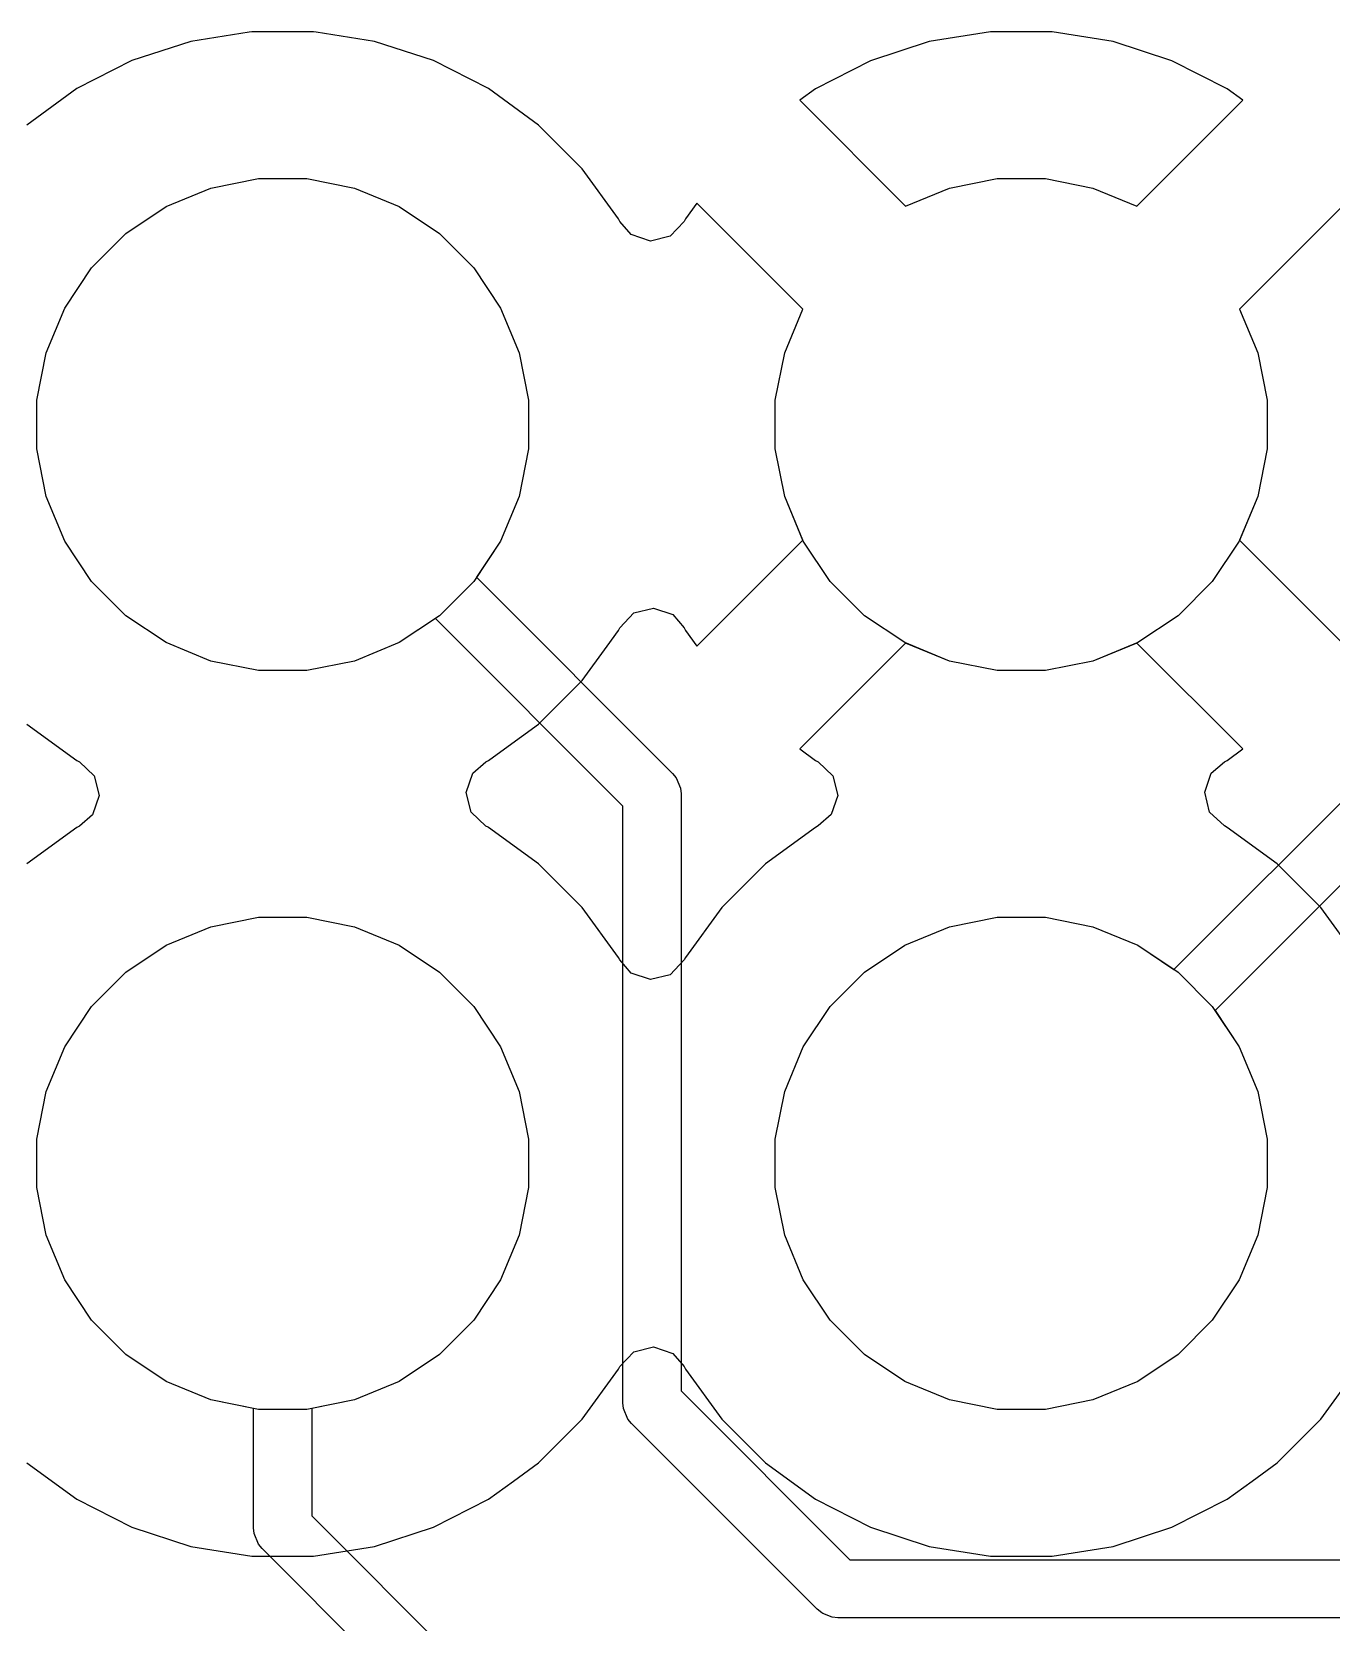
# Model space of a CAD drawing. Header units: inches. Extents: x 6.57 to 9.79, y -8.72 to -3.17.
# Drawn here: x 8.1074 to 8.2833, y -7.662 to -7.4467 of the extents above; entities that cross this region are included whole.
import ezdxf

# ---------------------------------------------------------------- set-up
doc = ezdxf.new("R2010")
doc.units = ezdxf.units.IN
doc.header["$MEASUREMENT"] = 0
doc.layers.add('F.Cu', color=13, linetype='CONTINUOUS', true_color=0xc83434)

msp = doc.modelspace()

# ---------------------------------------------------------------- linework, layer by layer
at = {"layer": 'F.Cu', "linetype": 'CONTINUOUS'}
for p, q in [((8.13685, -7.44677), (8.12892, -7.44802)), ((8.13685, -7.44677), (8.12892, -7.44802)), ((8.13685, -7.44677), (8.12892, -7.44802)), ((8.13685, -7.44677), (8.12892, -7.44802)), ((8.13719, -7.44671), (8.13685, -7.44677)), ((8.13719, -7.44671), (8.13685, -7.44677)), ((8.13719, -7.44671), (8.13685, -7.44677)), ((8.13719, -7.44671), (8.13685, -7.44677)), ((8.14555, -7.44671), (8.13719, -7.44671)), ((8.14555, -7.44671), (8.13719, -7.44671)), ((8.14555, -7.44671), (8.13719, -7.44671)), ((8.14555, -7.44671), (8.13719, -7.44671)), ((8.14589, -7.44677), (8.14555, -7.44671)), ((8.14589, -7.44677), (8.14555, -7.44671)), ((8.14589, -7.44677), (8.14555, -7.44671)), ((8.14589, -7.44677), (8.14555, -7.44671)), ((8.15382, -7.44802), (8.14589, -7.44677)), ((8.15382, -7.44802), (8.14589, -7.44677)), ((8.15382, -7.44802), (8.14589, -7.44677)), ((8.15382, -7.44802), (8.14589, -7.44677)), ((8.23719, -7.44673), (8.22892, -7.44804)), ((8.23719, -7.44673), (8.22892, -7.44804)), ((8.23719, -7.44673), (8.22892, -7.44804)), ((8.23719, -7.44673), (8.22892, -7.44804)), ((8.24555, -7.44673), (8.23719, -7.44673)), ((8.24555, -7.44673), (8.23719, -7.44673)), ((8.24555, -7.44673), (8.23719, -7.44673)), ((8.24555, -7.44673), (8.23719, -7.44673)), ((8.25382, -7.44804), (8.24555, -7.44673)), ((8.25382, -7.44804), (8.24555, -7.44673)), ((8.25382, -7.44804), (8.24555, -7.44673)), ((8.25382, -7.44804), (8.24555, -7.44673)), ((8.12892, -7.44802), (8.12096, -7.45061)), ((8.12892, -7.44802), (8.12096, -7.45061)), ((8.12892, -7.44802), (8.12096, -7.45061)), ((8.12892, -7.44802), (8.12096, -7.45061)), ((8.16178, -7.45061), (8.15382, -7.44802)), ((8.15382, -7.44802), (8.15382, -7.44802)), ((8.15382, -7.44802), (8.15382, -7.44802)), ((8.16178, -7.45061), (8.15382, -7.44802)), ((8.15382, -7.44802), (8.15382, -7.44802)), ((8.15382, -7.44802), (8.15382, -7.44802)), ((8.16178, -7.45061), (8.15382, -7.44802)), ((8.15382, -7.44802), (8.15382, -7.44802)), ((8.15382, -7.44802), (8.15382, -7.44802)), ((8.16178, -7.45061), (8.15382, -7.44802)), ((8.15382, -7.44802), (8.15382, -7.44802)), ((8.15382, -7.44802), (8.15382, -7.44802)), ((8.22892, -7.44804), (8.22097, -7.45063)), ((8.22892, -7.44804), (8.22097, -7.45063)), ((8.22892, -7.44804), (8.22097, -7.45063)), ((8.22892, -7.44804), (8.22097, -7.45063)), ((8.22892, -7.44804), (8.22892, -7.44804)), ((8.22892, -7.44804), (8.22892, -7.44804)), ((8.22892, -7.44804), (8.22892, -7.44804)), ((8.22892, -7.44804), (8.22892, -7.44804)), ((8.26177, -7.45063), (8.25382, -7.44804)), ((8.26177, -7.45063), (8.25382, -7.44804)), ((8.26177, -7.45063), (8.25382, -7.44804)), ((8.26177, -7.45063), (8.25382, -7.44804)), ((8.12096, -7.45061), (8.1135, -7.45441)), ((8.12096, -7.45061), (8.1135, -7.45441)), ((8.12096, -7.45061), (8.1135, -7.45441)), ((8.12096, -7.45061), (8.1135, -7.45441)), ((8.16924, -7.45441), (8.16178, -7.45061)), ((8.16178, -7.45061), (8.16178, -7.45061)), ((8.16178, -7.45061), (8.16178, -7.45061)), ((8.16924, -7.45441), (8.16178, -7.45061)), ((8.16178, -7.45061), (8.16178, -7.45061)), ((8.16178, -7.45061), (8.16178, -7.45061)), ((8.16924, -7.45441), (8.16178, -7.45061)), ((8.16178, -7.45061), (8.16178, -7.45061)), ((8.16178, -7.45061), (8.16178, -7.45061)), ((8.16924, -7.45441), (8.16178, -7.45061)), ((8.16178, -7.45061), (8.16178, -7.45061)), ((8.16178, -7.45061), (8.16178, -7.45061)), ((8.22097, -7.45063), (8.21351, -7.45443)), ((8.22097, -7.45063), (8.21351, -7.45443)), ((8.22097, -7.45063), (8.21351, -7.45443)), ((8.22097, -7.45063), (8.21351, -7.45443)), ((8.26923, -7.45442), (8.26177, -7.45063)), ((8.26923, -7.45442), (8.26177, -7.45063)), ((8.26923, -7.45442), (8.26177, -7.45063)), ((8.26923, -7.45442), (8.26177, -7.45063)), ((8.1135, -7.45441), (8.10673, -7.45933)), ((8.1135, -7.45441), (8.10673, -7.45933)), ((8.1135, -7.45441), (8.10673, -7.45933)), ((8.1135, -7.45441), (8.10673, -7.45933)), ((8.17601, -7.45933), (8.16924, -7.45441)), ((8.17601, -7.45933), (8.16924, -7.45441)), ((8.17601, -7.45933), (8.16924, -7.45441)), ((8.17601, -7.45933), (8.16924, -7.45441)), ((8.21351, -7.45443), (8.21138, -7.45597)), ((8.21351, -7.45443), (8.21138, -7.45597)), ((8.21351, -7.45443), (8.21138, -7.45597)), ((8.21351, -7.45443), (8.21138, -7.45597)), ((8.27136, -7.45597), (8.26923, -7.45442)), ((8.27136, -7.45597), (8.26923, -7.45442)), ((8.27136, -7.45597), (8.26923, -7.45442)), ((8.27136, -7.45597), (8.26923, -7.45442)), ((8.21138, -7.45597), (8.21138, -7.45597)), ((8.21138, -7.45597), (8.22572, -7.47032)), ((8.21138, -7.45597), (8.21138, -7.45597)), ((8.21138, -7.45597), (8.22572, -7.47032)), ((8.21138, -7.45597), (8.21138, -7.45597)), ((8.21138, -7.45597), (8.22572, -7.47032)), ((8.21138, -7.45597), (8.21138, -7.45597)), ((8.21138, -7.45597), (8.22572, -7.47032)), ((8.25702, -7.47032), (8.27136, -7.45597)), ((8.25702, -7.47032), (8.27136, -7.45597)), ((8.25702, -7.47032), (8.27136, -7.45597)), ((8.25702, -7.47032), (8.27136, -7.45597)), ((8.18193, -7.46525), (8.17601, -7.45933)), ((8.18193, -7.46525), (8.17601, -7.45933)), ((8.18193, -7.46525), (8.17601, -7.45933)), ((8.18193, -7.46525), (8.17601, -7.45933)), ((8.18684, -7.47202), (8.18193, -7.46525)), ((8.18684, -7.47202), (8.18193, -7.46525)), ((8.18684, -7.47202), (8.18193, -7.46525)), ((8.18684, -7.47202), (8.18193, -7.46525)), ((8.1256, -7.47037), (8.13166, -7.46786)), ((8.1256, -7.47037), (8.13166, -7.46786)), ((8.1256, -7.47037), (8.13166, -7.46786)), ((8.1256, -7.47037), (8.13166, -7.46786)), ((8.13166, -7.46786), (8.13809, -7.46658)), ((8.13166, -7.46786), (8.13809, -7.46658)), ((8.13166, -7.46786), (8.13809, -7.46658)), ((8.13166, -7.46786), (8.13809, -7.46658)), ((8.13809, -7.46658), (8.14465, -7.46658)), ((8.13809, -7.46658), (8.14465, -7.46658)), ((8.13809, -7.46658), (8.14465, -7.46658)), ((8.13809, -7.46658), (8.14465, -7.46658)), ((8.14465, -7.46658), (8.15108, -7.46786)), ((8.14465, -7.46658), (8.15108, -7.46786)), ((8.14465, -7.46658), (8.15108, -7.46786)), ((8.14465, -7.46658), (8.15108, -7.46786)), ((8.15108, -7.46786), (8.15715, -7.47037)), ((8.15108, -7.46786), (8.15715, -7.47037)), ((8.15108, -7.46786), (8.15715, -7.47037)), ((8.15108, -7.46786), (8.15715, -7.47037)), ((8.22572, -7.47032), (8.23166, -7.46786)), ((8.22572, -7.47032), (8.23166, -7.46786)), ((8.22572, -7.47032), (8.23166, -7.46786)), ((8.22572, -7.47032), (8.23166, -7.46786)), ((8.23166, -7.46786), (8.23809, -7.46658)), ((8.23166, -7.46786), (8.23809, -7.46658)), ((8.23166, -7.46786), (8.23809, -7.46658)), ((8.23166, -7.46786), (8.23809, -7.46658)), ((8.23809, -7.46658), (8.24465, -7.46658)), ((8.23809, -7.46658), (8.24465, -7.46658)), ((8.23809, -7.46658), (8.24465, -7.46658)), ((8.23809, -7.46658), (8.24465, -7.46658)), ((8.24465, -7.46658), (8.25108, -7.46786)), ((8.24465, -7.46658), (8.25108, -7.46786)), ((8.24465, -7.46658), (8.25108, -7.46786)), ((8.24465, -7.46658), (8.25108, -7.46786)), ((8.25108, -7.46786), (8.25702, -7.47032)), ((8.25108, -7.46786), (8.25702, -7.47032)), ((8.25108, -7.46786), (8.25702, -7.47032)), ((8.25108, -7.46786), (8.25702, -7.47032)), ((8.12014, -7.47401), (8.1256, -7.47037)), ((8.12014, -7.47401), (8.1256, -7.47037)), ((8.12014, -7.47401), (8.1256, -7.47037)), ((8.12014, -7.47401), (8.1256, -7.47037)), ((8.15715, -7.47037), (8.1626, -7.47401)), ((8.15715, -7.47037), (8.1626, -7.47401)), ((8.15715, -7.47037), (8.1626, -7.47401)), ((8.15715, -7.47037), (8.1626, -7.47401)), ((8.19746, -7.46989), (8.19591, -7.47203)), ((8.19746, -7.46989), (8.19591, -7.47203)), ((8.19746, -7.46989), (8.19591, -7.47203)), ((8.19746, -7.46989), (8.19591, -7.47203)), ((8.2118, -7.48424), (8.19746, -7.46989)), ((8.19746, -7.46989), (8.19746, -7.46989)), ((8.2118, -7.48424), (8.19746, -7.46989)), ((8.19746, -7.46989), (8.19746, -7.46989)), ((8.2118, -7.48424), (8.19746, -7.46989)), ((8.19746, -7.46989), (8.19746, -7.46989)), ((8.2118, -7.48424), (8.19746, -7.46989)), ((8.19746, -7.46989), (8.19746, -7.46989)), ((8.28528, -7.46989), (8.27094, -7.48424)), ((8.28528, -7.46989), (8.27094, -7.48424)), ((8.28528, -7.46989), (8.27094, -7.48424)), ((8.28528, -7.46989), (8.27094, -7.48424)), ((8.18703, -7.47238), (8.18684, -7.47202)), ((8.18684, -7.47202), (8.18684, -7.47202)), ((8.18684, -7.47202), (8.18684, -7.47202)), ((8.18703, -7.47238), (8.18684, -7.47202)), ((8.18684, -7.47202), (8.18684, -7.47202)), ((8.18684, -7.47202), (8.18684, -7.47202)), ((8.18703, -7.47238), (8.18684, -7.47202)), ((8.18684, -7.47202), (8.18684, -7.47202)), ((8.18684, -7.47202), (8.18684, -7.47202)), ((8.18703, -7.47238), (8.18684, -7.47202)), ((8.18684, -7.47202), (8.18684, -7.47202)), ((8.18684, -7.47202), (8.18684, -7.47202)), ((8.18857, -7.47416), (8.18703, -7.47238)), ((8.18857, -7.47416), (8.18703, -7.47238)), ((8.18857, -7.47416), (8.18703, -7.47238)), ((8.18857, -7.47416), (8.18703, -7.47238)), ((8.19573, -7.47238), (8.19384, -7.47438)), ((8.19573, -7.47238), (8.19384, -7.47438)), ((8.19573, -7.47238), (8.19384, -7.47438)), ((8.19573, -7.47238), (8.19384, -7.47438)), ((8.19591, -7.47203), (8.19573, -7.47238)), ((8.19591, -7.47203), (8.19573, -7.47238)), ((8.19591, -7.47203), (8.19573, -7.47238)), ((8.19591, -7.47203), (8.19573, -7.47238)), ((8.19591, -7.47203), (8.19591, -7.47203)), ((8.19591, -7.47203), (8.19591, -7.47203)), ((8.19591, -7.47203), (8.19591, -7.47203)), ((8.19591, -7.47203), (8.19591, -7.47203)), ((8.1155, -7.47865), (8.12014, -7.47401)), ((8.1155, -7.47865), (8.12014, -7.47401)), ((8.1155, -7.47865), (8.12014, -7.47401)), ((8.1155, -7.47865), (8.12014, -7.47401)), ((8.1626, -7.47401), (8.16724, -7.47865)), ((8.1626, -7.47401), (8.16724, -7.47865)), ((8.1626, -7.47401), (8.16724, -7.47865)), ((8.1626, -7.47401), (8.16724, -7.47865)), ((8.19117, -7.47504), (8.18857, -7.47416)), ((8.19117, -7.47504), (8.18857, -7.47416)), ((8.19117, -7.47504), (8.18857, -7.47416)), ((8.19117, -7.47504), (8.18857, -7.47416)), ((8.19384, -7.47438), (8.19117, -7.47504)), ((8.19384, -7.47438), (8.19117, -7.47504)), ((8.19384, -7.47438), (8.19117, -7.47504)), ((8.19384, -7.47438), (8.19117, -7.47504)), ((8.11186, -7.48411), (8.1155, -7.47865)), ((8.11186, -7.48411), (8.1155, -7.47865)), ((8.11186, -7.48411), (8.1155, -7.47865)), ((8.11186, -7.48411), (8.1155, -7.47865)), ((8.16724, -7.47865), (8.17088, -7.48411)), ((8.16724, -7.47865), (8.17088, -7.48411)), ((8.16724, -7.47865), (8.17088, -7.48411)), ((8.16724, -7.47865), (8.17088, -7.48411)), ((8.10935, -7.49017), (8.11186, -7.48411)), ((8.10935, -7.49017), (8.11186, -7.48411)), ((8.10935, -7.49017), (8.11186, -7.48411)), ((8.10935, -7.49017), (8.11186, -7.48411)), ((8.17088, -7.48411), (8.17339, -7.49017)), ((8.17088, -7.48411), (8.17339, -7.49017)), ((8.17088, -7.48411), (8.17339, -7.49017)), ((8.17088, -7.48411), (8.17339, -7.49017)), ((8.20935, -7.49017), (8.2118, -7.48424)), ((8.20935, -7.49017), (8.2118, -7.48424)), ((8.20935, -7.49017), (8.2118, -7.48424)), ((8.20935, -7.49017), (8.2118, -7.48424)), ((8.27094, -7.48424), (8.27339, -7.49017)), ((8.27094, -7.48424), (8.27339, -7.49017)), ((8.27094, -7.48424), (8.27339, -7.49017)), ((8.27094, -7.48424), (8.27339, -7.49017)), ((8.10807, -7.4966), (8.10935, -7.49017)), ((8.10807, -7.4966), (8.10935, -7.49017)), ((8.10807, -7.4966), (8.10935, -7.49017)), ((8.10807, -7.4966), (8.10935, -7.49017)), ((8.17339, -7.49017), (8.17467, -7.4966)), ((8.17339, -7.49017), (8.17467, -7.4966)), ((8.17339, -7.49017), (8.17467, -7.4966)), ((8.17339, -7.49017), (8.17467, -7.4966)), ((8.20807, -7.4966), (8.20935, -7.49017)), ((8.20807, -7.4966), (8.20935, -7.49017)), ((8.20807, -7.4966), (8.20935, -7.49017)), ((8.20807, -7.4966), (8.20935, -7.49017)), ((8.27339, -7.49017), (8.27467, -7.4966)), ((8.27339, -7.49017), (8.27467, -7.4966)), ((8.27339, -7.49017), (8.27467, -7.4966)), ((8.27339, -7.49017), (8.27467, -7.4966)), ((8.10807, -7.50316), (8.10807, -7.4966)), ((8.10807, -7.50316), (8.10807, -7.4966)), ((8.10807, -7.50316), (8.10807, -7.4966)), ((8.10807, -7.50316), (8.10807, -7.4966)), ((8.17467, -7.4966), (8.17467, -7.50316)), ((8.17467, -7.4966), (8.17467, -7.50316)), ((8.17467, -7.4966), (8.17467, -7.50316)), ((8.17467, -7.4966), (8.17467, -7.50316)), ((8.20807, -7.50316), (8.20807, -7.4966)), ((8.20807, -7.50316), (8.20807, -7.4966)), ((8.20807, -7.50316), (8.20807, -7.4966)), ((8.20807, -7.50316), (8.20807, -7.4966)), ((8.27467, -7.4966), (8.27467, -7.50316)), ((8.27467, -7.4966), (8.27467, -7.50316)), ((8.27467, -7.4966), (8.27467, -7.50316)), ((8.27467, -7.4966), (8.27467, -7.50316)), ((8.10935, -7.5096), (8.10807, -7.50316)), ((8.10935, -7.5096), (8.10807, -7.50316)), ((8.10935, -7.5096), (8.10807, -7.50316)), ((8.10935, -7.5096), (8.10807, -7.50316)), ((8.17467, -7.50316), (8.17339, -7.5096)), ((8.17467, -7.50316), (8.17339, -7.5096)), ((8.17467, -7.50316), (8.17339, -7.5096)), ((8.17467, -7.50316), (8.17339, -7.5096)), ((8.20935, -7.5096), (8.20807, -7.50316)), ((8.20935, -7.5096), (8.20807, -7.50316)), ((8.20935, -7.5096), (8.20807, -7.50316)), ((8.20935, -7.5096), (8.20807, -7.50316)), ((8.27467, -7.50316), (8.27339, -7.5096)), ((8.27467, -7.50316), (8.27339, -7.5096)), ((8.27467, -7.50316), (8.27339, -7.5096)), ((8.27467, -7.50316), (8.27339, -7.5096)), ((8.11186, -7.51566), (8.10935, -7.5096)), ((8.11186, -7.51566), (8.10935, -7.5096)), ((8.11186, -7.51566), (8.10935, -7.5096)), ((8.11186, -7.51566), (8.10935, -7.5096)), ((8.17339, -7.5096), (8.17088, -7.51566)), ((8.17339, -7.5096), (8.17088, -7.51566)), ((8.17339, -7.5096), (8.17088, -7.51566)), ((8.17339, -7.5096), (8.17088, -7.51566)), ((8.2118, -7.51553), (8.20935, -7.5096)), ((8.21186, -7.51566), (8.20935, -7.5096)), ((8.2118, -7.51553), (8.20935, -7.5096)), ((8.2118, -7.51553), (8.20935, -7.5096)), ((8.27339, -7.5096), (8.27088, -7.51566)), ((8.27339, -7.5096), (8.27094, -7.51553)), ((8.27339, -7.5096), (8.27094, -7.51553)), ((8.27339, -7.5096), (8.27094, -7.51553)), ((8.1155, -7.52111), (8.11186, -7.51566)), ((8.1155, -7.52111), (8.11186, -7.51566)), ((8.1155, -7.52111), (8.11186, -7.51566)), ((8.1155, -7.52111), (8.11186, -7.51566)), ((8.17088, -7.51566), (8.16724, -7.52111)), ((8.17088, -7.51566), (8.16724, -7.52111)), ((8.17088, -7.51566), (8.16724, -7.52111)), ((8.17088, -7.51566), (8.16761, -7.52056)), ((8.19746, -7.52987), (8.2118, -7.51553)), ((8.19746, -7.52987), (8.2118, -7.51553)), ((8.19746, -7.52987), (8.2118, -7.51553)), ((8.2155, -7.52111), (8.21186, -7.51566)), ((8.27088, -7.51566), (8.26724, -7.52111)), ((8.27094, -7.51553), (8.28528, -7.52987)), ((8.27094, -7.51553), (8.28528, -7.52987)), ((8.27094, -7.51553), (8.28528, -7.52987)), ((8.12014, -7.52575), (8.1155, -7.52111)), ((8.12014, -7.52575), (8.1155, -7.52111)), ((8.12014, -7.52575), (8.1155, -7.52111)), ((8.12014, -7.52575), (8.1155, -7.52111)), ((8.16724, -7.52111), (8.1626, -7.52575)), ((8.16724, -7.52111), (8.1626, -7.52575)), ((8.16724, -7.52111), (8.1626, -7.52575)), ((8.16761, -7.52056), (8.19416, -7.5471)), ((8.22014, -7.52575), (8.2155, -7.52111)), ((8.26724, -7.52111), (8.2626, -7.52575)), ((8.1256, -7.5294), (8.12014, -7.52575)), ((8.1256, -7.5294), (8.12014, -7.52575)), ((8.1256, -7.5294), (8.12014, -7.52575)), ((8.1256, -7.5294), (8.12014, -7.52575)), ((8.1626, -7.52575), (8.15715, -7.5294)), ((8.1626, -7.52575), (8.15715, -7.5294)), ((8.1626, -7.52575), (8.15715, -7.5294)), ((8.16204, -7.52612), (8.15715, -7.5294)), ((8.18744, -7.55152), (8.16204, -7.52612)), ((8.18703, -7.52738), (8.18892, -7.52538)), ((8.18703, -7.52738), (8.18892, -7.52538)), ((8.18703, -7.52738), (8.18892, -7.52538)), ((8.18892, -7.52538), (8.19159, -7.52472)), ((8.18892, -7.52538), (8.19159, -7.52472)), ((8.18892, -7.52538), (8.19159, -7.52472)), ((8.19159, -7.52472), (8.19419, -7.52561)), ((8.19159, -7.52472), (8.19419, -7.52561)), ((8.19159, -7.52472), (8.19419, -7.52561)), ((8.19419, -7.52561), (8.19573, -7.52738)), ((8.19419, -7.52561), (8.19573, -7.52738)), ((8.19419, -7.52561), (8.19573, -7.52738)), ((8.2256, -7.5294), (8.22014, -7.52575)), ((8.2626, -7.52575), (8.25715, -7.5294)), ((8.1853, -7.52987), (8.18684, -7.52775)), ((8.1853, -7.52987), (8.18684, -7.52775)), ((8.1853, -7.52987), (8.18684, -7.52775)), ((8.18684, -7.52775), (8.18703, -7.52738)), ((8.18684, -7.52775), (8.18703, -7.52738)), ((8.18684, -7.52775), (8.18703, -7.52738)), ((8.19573, -7.52738), (8.19591, -7.52774)), ((8.19573, -7.52738), (8.19591, -7.52774)), ((8.19573, -7.52738), (8.19591, -7.52774)), ((8.19591, -7.52774), (8.19746, -7.52987)), ((8.19591, -7.52774), (8.19746, -7.52987)), ((8.19591, -7.52774), (8.19746, -7.52987)), ((8.13166, -7.53191), (8.1256, -7.5294)), ((8.13166, -7.53191), (8.1256, -7.5294)), ((8.13166, -7.53191), (8.1256, -7.5294)), ((8.13166, -7.53191), (8.1256, -7.5294)), ((8.15715, -7.5294), (8.15108, -7.53191)), ((8.15715, -7.5294), (8.15108, -7.53191)), ((8.15715, -7.5294), (8.15108, -7.53191)), ((8.15715, -7.5294), (8.15108, -7.53191)), ((8.18193, -7.53452), (8.1853, -7.52987)), ((8.18193, -7.53452), (8.1853, -7.52987)), ((8.18193, -7.53452), (8.1853, -7.52987)), ((8.22572, -7.52945), (8.21138, -7.54379)), ((8.22572, -7.52945), (8.21138, -7.54379)), ((8.22572, -7.52945), (8.21138, -7.54379)), ((8.23166, -7.53191), (8.2256, -7.5294)), ((8.23166, -7.53191), (8.22572, -7.52945)), ((8.23166, -7.53191), (8.22572, -7.52945)), ((8.23166, -7.53191), (8.22572, -7.52945)), ((8.25715, -7.5294), (8.25108, -7.53191)), ((8.25702, -7.52945), (8.25108, -7.53191)), ((8.25702, -7.52945), (8.25108, -7.53191)), ((8.25702, -7.52945), (8.25108, -7.53191)), ((8.27136, -7.54379), (8.25702, -7.52945)), ((8.27136, -7.54379), (8.25702, -7.52945)), ((8.27136, -7.54379), (8.25702, -7.52945)), ((8.13809, -7.53319), (8.13166, -7.53191)), ((8.13809, -7.53319), (8.13166, -7.53191)), ((8.13809, -7.53319), (8.13166, -7.53191)), ((8.13809, -7.53319), (8.13166, -7.53191)), ((8.15108, -7.53191), (8.14465, -7.53319)), ((8.15108, -7.53191), (8.14465, -7.53319)), ((8.15108, -7.53191), (8.14465, -7.53319)), ((8.15108, -7.53191), (8.14465, -7.53319)), ((8.23809, -7.53319), (8.23166, -7.53191)), ((8.23809, -7.53319), (8.23166, -7.53191)), ((8.23809, -7.53319), (8.23166, -7.53191)), ((8.23809, -7.53319), (8.23166, -7.53191)), ((8.25108, -7.53191), (8.24465, -7.53319)), ((8.25108, -7.53191), (8.24465, -7.53319)), ((8.25108, -7.53191), (8.24465, -7.53319)), ((8.25108, -7.53191), (8.24465, -7.53319)), ((8.14465, -7.53319), (8.13809, -7.53319)), ((8.14465, -7.53319), (8.13809, -7.53319)), ((8.14465, -7.53319), (8.13809, -7.53319)), ((8.14465, -7.53319), (8.13809, -7.53319)), ((8.17601, -7.54044), (8.18193, -7.53452)), ((8.17601, -7.54044), (8.18193, -7.53452)), ((8.17601, -7.54044), (8.18193, -7.53452)), ((8.18193, -7.53452), (8.18193, -7.53452)), ((8.18193, -7.53452), (8.18193, -7.53452)), ((8.18193, -7.53452), (8.18193, -7.53452)), ((8.18193, -7.53452), (8.18193, -7.53452)), ((8.18193, -7.53452), (8.18193, -7.53452)), ((8.18193, -7.53452), (8.18193, -7.53452)), ((8.24465, -7.53319), (8.23809, -7.53319)), ((8.24465, -7.53319), (8.23809, -7.53319)), ((8.24465, -7.53319), (8.23809, -7.53319)), ((8.24465, -7.53319), (8.23809, -7.53319)), ((8.10673, -7.54044), (8.1135, -7.54536)), ((8.17139, -7.54379), (8.17601, -7.54044)), ((8.17139, -7.54379), (8.17601, -7.54044)), ((8.17139, -7.54379), (8.17601, -7.54044)), ((8.17601, -7.54044), (8.17601, -7.54044)), ((8.17601, -7.54044), (8.17601, -7.54044)), ((8.17601, -7.54044), (8.17601, -7.54044)), ((8.17601, -7.54044), (8.17601, -7.54044)), ((8.17601, -7.54044), (8.17601, -7.54044)), ((8.17601, -7.54044), (8.17601, -7.54044)), ((8.1135, -7.54536), (8.11385, -7.54553)), ((8.11385, -7.54553), (8.11585, -7.54742)), ((8.16712, -7.54707), (8.16889, -7.54553)), ((8.16712, -7.54707), (8.16889, -7.54553)), ((8.16712, -7.54707), (8.16889, -7.54553)), ((8.16889, -7.54553), (8.16924, -7.54536)), ((8.16889, -7.54553), (8.16924, -7.54536)), ((8.16889, -7.54553), (8.16924, -7.54536)), ((8.16924, -7.54536), (8.17139, -7.54379)), ((8.16924, -7.54536), (8.17139, -7.54379)), ((8.16924, -7.54536), (8.17139, -7.54379)), ((8.21138, -7.54379), (8.21138, -7.54379)), ((8.21138, -7.54379), (8.21351, -7.54534)), ((8.21138, -7.54379), (8.21138, -7.54379)), ((8.21138, -7.54379), (8.21351, -7.54534)), ((8.21138, -7.54379), (8.21138, -7.54379)), ((8.21138, -7.54379), (8.21351, -7.54534)), ((8.21351, -7.54534), (8.21351, -7.54534)), ((8.21351, -7.54534), (8.21387, -7.54552)), ((8.21351, -7.54534), (8.21351, -7.54534)), ((8.21351, -7.54534), (8.21387, -7.54552)), ((8.21351, -7.54534), (8.21351, -7.54534)), ((8.21351, -7.54534), (8.21387, -7.54552)), ((8.21387, -7.54552), (8.21587, -7.54741)), ((8.21387, -7.54552), (8.21587, -7.54741)), ((8.21387, -7.54552), (8.21587, -7.54741)), ((8.26204, -7.57364), (8.29048, -7.54521)), ((8.2671, -7.54706), (8.26887, -7.54552)), ((8.2671, -7.54706), (8.26887, -7.54552)), ((8.2671, -7.54706), (8.26887, -7.54552)), ((8.26887, -7.54552), (8.26923, -7.54534)), ((8.26887, -7.54552), (8.26923, -7.54534)), ((8.26887, -7.54552), (8.26923, -7.54534)), ((8.26923, -7.54534), (8.27136, -7.54379)), ((8.26923, -7.54534), (8.27136, -7.54379)), ((8.26923, -7.54534), (8.27136, -7.54379)), ((8.27136, -7.54379), (8.27136, -7.54379)), ((8.27136, -7.54379), (8.27136, -7.54379)), ((8.27136, -7.54379), (8.27136, -7.54379)), ((8.11585, -7.54742), (8.11651, -7.55009)), ((8.16623, -7.54967), (8.16712, -7.54707)), ((8.16623, -7.54967), (8.16712, -7.54707)), ((8.16623, -7.54967), (8.16712, -7.54707)), ((8.19416, -7.5471), (8.19465, -7.5477)), ((8.19465, -7.5477), (8.19465, -7.5477)), ((8.19465, -7.5477), (8.19524, -7.54912)), ((8.21587, -7.54741), (8.21653, -7.55008)), ((8.21587, -7.54741), (8.21653, -7.55008)), ((8.21587, -7.54741), (8.21653, -7.55008)), ((8.26621, -7.54966), (8.2671, -7.54706)), ((8.26621, -7.54966), (8.2671, -7.54706)), ((8.26621, -7.54966), (8.2671, -7.54706)), ((8.11651, -7.55009), (8.11562, -7.5527)), ((8.16689, -7.55234), (8.16623, -7.54967)), ((8.16689, -7.55234), (8.16623, -7.54967)), ((8.16689, -7.55234), (8.16623, -7.54967)), ((8.19524, -7.54912), (8.19531, -7.54989)), ((8.19531, -7.54989), (8.19531, -7.63069)), ((8.21653, -7.55008), (8.21564, -7.55268)), ((8.21653, -7.55008), (8.21564, -7.55268)), ((8.21653, -7.55008), (8.21564, -7.55268)), ((8.26687, -7.55233), (8.26621, -7.54966)), ((8.26687, -7.55233), (8.26621, -7.54966)), ((8.26687, -7.55233), (8.26621, -7.54966)), ((8.18744, -7.63232), (8.18744, -7.55152)), ((8.29489, -7.55193), (8.26761, -7.57921)), ((8.1135, -7.55441), (8.10673, -7.55933)), ((8.11385, -7.55423), (8.1135, -7.55441)), ((8.11562, -7.5527), (8.11385, -7.55423)), ((8.16889, -7.55423), (8.16689, -7.55234)), ((8.16889, -7.55423), (8.16689, -7.55234)), ((8.16889, -7.55423), (8.16689, -7.55234)), ((8.16921, -7.55439), (8.16889, -7.55423)), ((8.16921, -7.55439), (8.16889, -7.55423)), ((8.16921, -7.55439), (8.16889, -7.55423)), ((8.16924, -7.55441), (8.16921, -7.55439)), ((8.16924, -7.55441), (8.16921, -7.55439)), ((8.16924, -7.55441), (8.16921, -7.55439)), ((8.17601, -7.55933), (8.16924, -7.55441)), ((8.17601, -7.55933), (8.16924, -7.55441)), ((8.17601, -7.55933), (8.16924, -7.55441)), ((8.2135, -7.55441), (8.20673, -7.55933)), ((8.2135, -7.55441), (8.20673, -7.55933)), ((8.2135, -7.55441), (8.20673, -7.55933)), ((8.21387, -7.55422), (8.2135, -7.55441)), ((8.21387, -7.55422), (8.2135, -7.55441)), ((8.21387, -7.55422), (8.2135, -7.55441)), ((8.21564, -7.55268), (8.21387, -7.55422)), ((8.21564, -7.55268), (8.21387, -7.55422)), ((8.21564, -7.55268), (8.21387, -7.55422)), ((8.26887, -7.55422), (8.26687, -7.55233)), ((8.26887, -7.55422), (8.26687, -7.55233)), ((8.26887, -7.55422), (8.26687, -7.55233)), ((8.26924, -7.55441), (8.26887, -7.55422)), ((8.26924, -7.55441), (8.26887, -7.55422)), ((8.26924, -7.55441), (8.26887, -7.55422)), ((8.27601, -7.55933), (8.26924, -7.55441)), ((8.27601, -7.55933), (8.26924, -7.55441)), ((8.27601, -7.55933), (8.26924, -7.55441)), ((8.18193, -7.56525), (8.17601, -7.55933)), ((8.18193, -7.56525), (8.17601, -7.55933)), ((8.18193, -7.56525), (8.17601, -7.55933)), ((8.20673, -7.55933), (8.20081, -7.56525)), ((8.20673, -7.55933), (8.20081, -7.56525)), ((8.20673, -7.55933), (8.20081, -7.56525)), ((8.28193, -7.56525), (8.27601, -7.55933)), ((8.28193, -7.56525), (8.27601, -7.55933)), ((8.28193, -7.56525), (8.27601, -7.55933)), ((8.18684, -7.57202), (8.18193, -7.56525)), ((8.18684, -7.57202), (8.18193, -7.56525)), ((8.18684, -7.57202), (8.18193, -7.56525)), ((8.20081, -7.56525), (8.1959, -7.57202)), ((8.20081, -7.56525), (8.1959, -7.57202)), ((8.20081, -7.56525), (8.1959, -7.57202)), ((8.28684, -7.57202), (8.28193, -7.56525)), ((8.28684, -7.57202), (8.28193, -7.56525)), ((8.28684, -7.57202), (8.28193, -7.56525)), ((8.13166, -7.56786), (8.13809, -7.56658)), ((8.13166, -7.56786), (8.13809, -7.56658)), ((8.13166, -7.56786), (8.13809, -7.56658)), ((8.13166, -7.56786), (8.13809, -7.56658)), ((8.13809, -7.56658), (8.14465, -7.56658)), ((8.13809, -7.56658), (8.14465, -7.56658)), ((8.13809, -7.56658), (8.14465, -7.56658)), ((8.13809, -7.56658), (8.14465, -7.56658)), ((8.14465, -7.56658), (8.15108, -7.56786)), ((8.14465, -7.56658), (8.15108, -7.56786)), ((8.14465, -7.56658), (8.15108, -7.56786)), ((8.14465, -7.56658), (8.15108, -7.56786)), ((8.23166, -7.56786), (8.23809, -7.56658)), ((8.23166, -7.56786), (8.23809, -7.56658)), ((8.23166, -7.56786), (8.23809, -7.56658)), ((8.23166, -7.56786), (8.23809, -7.56658)), ((8.23809, -7.56658), (8.24465, -7.56658)), ((8.23809, -7.56658), (8.24465, -7.56658)), ((8.23809, -7.56658), (8.24465, -7.56658)), ((8.23809, -7.56658), (8.24465, -7.56658)), ((8.24465, -7.56658), (8.25108, -7.56786)), ((8.24465, -7.56658), (8.25108, -7.56786)), ((8.24465, -7.56658), (8.25108, -7.56786)), ((8.24465, -7.56658), (8.25108, -7.56786)), ((8.1256, -7.57037), (8.13166, -7.56786)), ((8.1256, -7.57037), (8.13166, -7.56786)), ((8.1256, -7.57037), (8.13166, -7.56786)), ((8.1256, -7.57037), (8.13166, -7.56786)), ((8.15108, -7.56786), (8.15715, -7.57037)), ((8.15108, -7.56786), (8.15715, -7.57037)), ((8.15108, -7.56786), (8.15715, -7.57037)), ((8.15108, -7.56786), (8.15715, -7.57037)), ((8.2256, -7.57037), (8.23166, -7.56786)), ((8.2256, -7.57037), (8.23166, -7.56786)), ((8.2256, -7.57037), (8.23166, -7.56786)), ((8.2256, -7.57037), (8.23166, -7.56786)), ((8.25108, -7.56786), (8.25715, -7.57037)), ((8.25108, -7.56786), (8.25715, -7.57037)), ((8.25108, -7.56786), (8.25715, -7.57037)), ((8.25108, -7.56786), (8.25715, -7.57037)), ((8.12014, -7.57401), (8.1256, -7.57037)), ((8.12014, -7.57401), (8.1256, -7.57037)), ((8.12014, -7.57401), (8.1256, -7.57037)), ((8.12014, -7.57401), (8.1256, -7.57037)), ((8.15715, -7.57037), (8.1626, -7.57401)), ((8.15715, -7.57037), (8.1626, -7.57401)), ((8.15715, -7.57037), (8.1626, -7.57401)), ((8.15715, -7.57037), (8.1626, -7.57401)), ((8.22014, -7.57401), (8.2256, -7.57037)), ((8.22014, -7.57401), (8.2256, -7.57037)), ((8.22014, -7.57401), (8.2256, -7.57037)), ((8.22014, -7.57401), (8.2256, -7.57037)), ((8.25715, -7.57037), (8.2626, -7.57401)), ((8.25715, -7.57037), (8.26204, -7.57364)), ((8.25715, -7.57037), (8.2626, -7.57401)), ((8.25715, -7.57037), (8.2626, -7.57401)), ((8.18702, -7.57236), (8.18684, -7.57202)), ((8.18702, -7.57236), (8.18684, -7.57202)), ((8.18702, -7.57236), (8.18684, -7.57202)), ((8.18856, -7.57413), (8.18702, -7.57236)), ((8.18856, -7.57413), (8.18702, -7.57236)), ((8.18856, -7.57413), (8.18702, -7.57236)), ((8.19572, -7.57236), (8.19383, -7.57436)), ((8.19572, -7.57236), (8.19383, -7.57436)), ((8.19572, -7.57236), (8.19383, -7.57436)), ((8.1959, -7.57202), (8.19572, -7.57236)), ((8.1959, -7.57202), (8.19572, -7.57236)), ((8.1959, -7.57202), (8.19572, -7.57236)), ((8.1155, -7.57865), (8.12014, -7.57401)), ((8.1155, -7.57865), (8.12014, -7.57401)), ((8.1155, -7.57865), (8.12014, -7.57401)), ((8.1155, -7.57865), (8.12014, -7.57401)), ((8.1626, -7.57401), (8.16724, -7.57865)), ((8.1626, -7.57401), (8.16724, -7.57865)), ((8.1626, -7.57401), (8.16724, -7.57865)), ((8.1626, -7.57401), (8.16724, -7.57865)), ((8.19116, -7.57502), (8.18856, -7.57413)), ((8.19116, -7.57502), (8.18856, -7.57413)), ((8.19116, -7.57502), (8.18856, -7.57413)), ((8.19383, -7.57436), (8.19116, -7.57502)), ((8.19383, -7.57436), (8.19116, -7.57502)), ((8.19383, -7.57436), (8.19116, -7.57502)), ((8.2155, -7.57865), (8.22014, -7.57401)), ((8.2155, -7.57865), (8.22014, -7.57401)), ((8.2155, -7.57865), (8.22014, -7.57401)), ((8.2155, -7.57865), (8.22014, -7.57401)), ((8.2626, -7.57401), (8.26724, -7.57865)), ((8.2626, -7.57401), (8.26724, -7.57865)), ((8.2626, -7.57401), (8.26724, -7.57865)), ((8.11186, -7.58411), (8.1155, -7.57865)), ((8.11186, -7.58411), (8.1155, -7.57865)), ((8.11186, -7.58411), (8.1155, -7.57865)), ((8.11186, -7.58411), (8.1155, -7.57865)), ((8.16724, -7.57865), (8.17088, -7.58411)), ((8.16724, -7.57865), (8.17088, -7.58411)), ((8.16724, -7.57865), (8.17088, -7.58411)), ((8.16724, -7.57865), (8.17088, -7.58411)), ((8.21186, -7.58411), (8.2155, -7.57865)), ((8.21186, -7.58411), (8.2155, -7.57865)), ((8.21186, -7.58411), (8.2155, -7.57865)), ((8.21186, -7.58411), (8.2155, -7.57865)), ((8.26724, -7.57865), (8.27088, -7.58411)), ((8.26724, -7.57865), (8.27088, -7.58411)), ((8.26724, -7.57865), (8.27088, -7.58411)), ((8.26761, -7.57921), (8.27088, -7.58411)), ((8.10935, -7.59017), (8.11186, -7.58411)), ((8.10935, -7.59017), (8.11186, -7.58411)), ((8.10935, -7.59017), (8.11186, -7.58411)), ((8.10935, -7.59017), (8.11186, -7.58411)), ((8.17088, -7.58411), (8.17339, -7.59017)), ((8.17088, -7.58411), (8.17339, -7.59017)), ((8.17088, -7.58411), (8.17339, -7.59017)), ((8.17088, -7.58411), (8.17339, -7.59017)), ((8.20935, -7.59017), (8.21186, -7.58411)), ((8.20935, -7.59017), (8.21186, -7.58411)), ((8.20935, -7.59017), (8.21186, -7.58411)), ((8.20935, -7.59017), (8.21186, -7.58411)), ((8.27088, -7.58411), (8.27339, -7.59017)), ((8.27088, -7.58411), (8.27339, -7.59017)), ((8.27088, -7.58411), (8.27339, -7.59017)), ((8.27088, -7.58411), (8.27339, -7.59017)), ((8.10807, -7.5966), (8.10935, -7.59017)), ((8.10807, -7.5966), (8.10935, -7.59017)), ((8.10807, -7.5966), (8.10935, -7.59017)), ((8.10807, -7.5966), (8.10935, -7.59017)), ((8.17339, -7.59017), (8.17467, -7.5966)), ((8.17339, -7.59017), (8.17467, -7.5966)), ((8.17339, -7.59017), (8.17467, -7.5966)), ((8.17339, -7.59017), (8.17467, -7.5966)), ((8.20807, -7.5966), (8.20935, -7.59017)), ((8.20807, -7.5966), (8.20935, -7.59017)), ((8.20807, -7.5966), (8.20935, -7.59017)), ((8.20807, -7.5966), (8.20935, -7.59017)), ((8.27339, -7.59017), (8.27467, -7.5966)), ((8.27339, -7.59017), (8.27467, -7.5966)), ((8.27339, -7.59017), (8.27467, -7.5966)), ((8.27339, -7.59017), (8.27467, -7.5966)), ((8.10807, -7.60316), (8.10807, -7.5966)), ((8.10807, -7.60316), (8.10807, -7.5966)), ((8.10807, -7.60316), (8.10807, -7.5966)), ((8.10807, -7.60316), (8.10807, -7.5966)), ((8.17467, -7.5966), (8.17467, -7.60316)), ((8.17467, -7.5966), (8.17467, -7.60316)), ((8.17467, -7.5966), (8.17467, -7.60316)), ((8.17467, -7.5966), (8.17467, -7.60316)), ((8.20807, -7.60316), (8.20807, -7.5966)), ((8.20807, -7.60316), (8.20807, -7.5966)), ((8.20807, -7.60316), (8.20807, -7.5966)), ((8.20807, -7.60316), (8.20807, -7.5966)), ((8.27467, -7.5966), (8.27467, -7.60316)), ((8.27467, -7.5966), (8.27467, -7.60316)), ((8.27467, -7.5966), (8.27467, -7.60316)), ((8.27467, -7.5966), (8.27467, -7.60316)), ((8.10935, -7.6096), (8.10807, -7.60316)), ((8.10935, -7.6096), (8.10807, -7.60316)), ((8.10935, -7.6096), (8.10807, -7.60316)), ((8.10935, -7.6096), (8.10807, -7.60316)), ((8.17467, -7.60316), (8.17339, -7.6096)), ((8.17467, -7.60316), (8.17339, -7.6096)), ((8.17467, -7.60316), (8.17339, -7.6096)), ((8.17467, -7.60316), (8.17339, -7.6096)), ((8.20935, -7.6096), (8.20807, -7.60316)), ((8.20935, -7.6096), (8.20807, -7.60316)), ((8.20935, -7.6096), (8.20807, -7.60316)), ((8.20935, -7.6096), (8.20807, -7.60316)), ((8.27467, -7.60316), (8.27339, -7.6096)), ((8.27467, -7.60316), (8.27339, -7.6096)), ((8.27467, -7.60316), (8.27339, -7.6096)), ((8.27467, -7.60316), (8.27339, -7.6096)), ((8.11186, -7.61566), (8.10935, -7.6096)), ((8.11186, -7.61566), (8.10935, -7.6096)), ((8.11186, -7.61566), (8.10935, -7.6096)), ((8.11186, -7.61566), (8.10935, -7.6096)), ((8.17339, -7.6096), (8.17088, -7.61566)), ((8.17339, -7.6096), (8.17088, -7.61566)), ((8.17339, -7.6096), (8.17088, -7.61566)), ((8.17339, -7.6096), (8.17088, -7.61566)), ((8.21186, -7.61566), (8.20935, -7.6096)), ((8.21186, -7.61566), (8.20935, -7.6096)), ((8.21186, -7.61566), (8.20935, -7.6096)), ((8.21186, -7.61566), (8.20935, -7.6096)), ((8.27339, -7.6096), (8.27088, -7.61566)), ((8.27339, -7.6096), (8.27088, -7.61566)), ((8.27339, -7.6096), (8.27088, -7.61566)), ((8.27339, -7.6096), (8.27088, -7.61566)), ((8.1155, -7.62111), (8.11186, -7.61566)), ((8.1155, -7.62111), (8.11186, -7.61566)), ((8.1155, -7.62111), (8.11186, -7.61566)), ((8.1155, -7.62111), (8.11186, -7.61566)), ((8.17088, -7.61566), (8.16724, -7.62111)), ((8.17088, -7.61566), (8.16724, -7.62111)), ((8.17088, -7.61566), (8.16724, -7.62111)), ((8.17088, -7.61566), (8.16724, -7.62111)), ((8.2155, -7.62111), (8.21186, -7.61566)), ((8.2155, -7.62111), (8.21186, -7.61566)), ((8.2155, -7.62111), (8.21186, -7.61566)), ((8.2155, -7.62111), (8.21186, -7.61566)), ((8.27088, -7.61566), (8.26724, -7.62111)), ((8.27088, -7.61566), (8.26724, -7.62111)), ((8.27088, -7.61566), (8.26724, -7.62111)), ((8.27088, -7.61566), (8.26724, -7.62111)), ((8.12014, -7.62575), (8.1155, -7.62111)), ((8.12014, -7.62575), (8.1155, -7.62111)), ((8.12014, -7.62575), (8.1155, -7.62111)), ((8.12014, -7.62575), (8.1155, -7.62111)), ((8.16724, -7.62111), (8.1626, -7.62575)), ((8.16724, -7.62111), (8.1626, -7.62575)), ((8.16724, -7.62111), (8.1626, -7.62575)), ((8.16724, -7.62111), (8.1626, -7.62575)), ((8.22014, -7.62575), (8.2155, -7.62111)), ((8.22014, -7.62575), (8.2155, -7.62111)), ((8.22014, -7.62575), (8.2155, -7.62111)), ((8.22014, -7.62575), (8.2155, -7.62111)), ((8.26724, -7.62111), (8.2626, -7.62575)), ((8.26724, -7.62111), (8.2626, -7.62575)), ((8.26724, -7.62111), (8.2626, -7.62575)), ((8.26724, -7.62111), (8.2626, -7.62575)), ((8.18702, -7.6274), (8.18891, -7.6254)), ((8.18702, -7.6274), (8.18891, -7.6254)), ((8.18702, -7.6274), (8.18891, -7.6254)), ((8.18891, -7.6254), (8.19158, -7.62474)), ((8.18891, -7.6254), (8.19158, -7.62474)), ((8.18891, -7.6254), (8.19158, -7.62474)), ((8.19158, -7.62474), (8.19418, -7.62563)), ((8.19158, -7.62474), (8.19418, -7.62563)), ((8.19158, -7.62474), (8.19418, -7.62563)), ((8.1256, -7.6294), (8.12014, -7.62575)), ((8.1256, -7.6294), (8.12014, -7.62575)), ((8.1256, -7.6294), (8.12014, -7.62575)), ((8.1256, -7.6294), (8.12014, -7.62575)), ((8.1626, -7.62575), (8.15715, -7.6294)), ((8.1626, -7.62575), (8.15715, -7.6294)), ((8.1626, -7.62575), (8.15715, -7.6294)), ((8.1626, -7.62575), (8.15715, -7.6294)), ((8.18684, -7.62775), (8.18702, -7.6274)), ((8.18684, -7.62775), (8.18702, -7.6274)), ((8.18684, -7.62775), (8.18702, -7.6274)), ((8.19418, -7.62563), (8.19572, -7.6274)), ((8.19418, -7.62563), (8.19572, -7.6274)), ((8.19418, -7.62563), (8.19572, -7.6274)), ((8.19572, -7.6274), (8.1959, -7.62775)), ((8.19572, -7.6274), (8.1959, -7.62775)), ((8.19572, -7.6274), (8.1959, -7.62775)), ((8.2256, -7.6294), (8.22014, -7.62575)), ((8.2256, -7.6294), (8.22014, -7.62575)), ((8.2256, -7.6294), (8.22014, -7.62575)), ((8.2256, -7.6294), (8.22014, -7.62575)), ((8.2626, -7.62575), (8.25715, -7.6294)), ((8.2626, -7.62575), (8.25715, -7.6294)), ((8.2626, -7.62575), (8.25715, -7.6294)), ((8.2626, -7.62575), (8.25715, -7.6294)), ((8.13166, -7.63191), (8.1256, -7.6294)), ((8.13166, -7.63191), (8.1256, -7.6294)), ((8.13166, -7.63191), (8.1256, -7.6294)), ((8.13166, -7.63191), (8.1256, -7.6294)), ((8.15715, -7.6294), (8.15108, -7.63191)), ((8.15715, -7.6294), (8.15108, -7.63191)), ((8.15715, -7.6294), (8.15108, -7.63191)), ((8.15715, -7.6294), (8.15108, -7.63191)), ((8.18193, -7.63452), (8.18684, -7.62775)), ((8.18193, -7.63452), (8.18684, -7.62775)), ((8.18193, -7.63452), (8.18684, -7.62775)), ((8.18684, -7.62775), (8.18684, -7.62775)), ((8.18684, -7.62775), (8.18684, -7.62775)), ((8.18684, -7.62775), (8.18684, -7.62775)), ((8.18684, -7.62775), (8.18684, -7.62775)), ((8.18684, -7.62775), (8.18684, -7.62775)), ((8.18684, -7.62775), (8.18684, -7.62775)), ((8.1959, -7.62775), (8.20081, -7.63452)), ((8.1959, -7.62775), (8.20081, -7.63452)), ((8.1959, -7.62775), (8.20081, -7.63452)), ((8.23166, -7.63191), (8.2256, -7.6294)), ((8.23166, -7.63191), (8.2256, -7.6294)), ((8.23166, -7.63191), (8.2256, -7.6294)), ((8.23166, -7.63191), (8.2256, -7.6294)), ((8.25715, -7.6294), (8.25108, -7.63191)), ((8.25715, -7.6294), (8.25108, -7.63191)), ((8.25715, -7.6294), (8.25108, -7.63191)), ((8.25715, -7.6294), (8.25108, -7.63191)), ((8.28193, -7.63452), (8.28684, -7.62775)), ((8.28193, -7.63452), (8.28684, -7.62775)), ((8.28193, -7.63452), (8.28684, -7.62775)), ((8.13809, -7.63319), (8.13166, -7.63191)), ((8.13743, -7.63306), (8.13166, -7.63191)), ((8.13809, -7.63319), (8.13166, -7.63191)), ((8.13809, -7.63319), (8.13166, -7.63191)), ((8.15108, -7.63191), (8.14465, -7.63319)), ((8.15108, -7.63191), (8.14465, -7.63319)), ((8.15108, -7.63191), (8.14465, -7.63319)), ((8.15108, -7.63191), (8.14531, -7.63306)), ((8.19531, -7.63069), (8.21817, -7.65354)), ((8.23809, -7.63319), (8.23166, -7.63191)), ((8.23809, -7.63319), (8.23166, -7.63191)), ((8.23809, -7.63319), (8.23166, -7.63191)), ((8.23809, -7.63319), (8.23166, -7.63191)), ((8.25108, -7.63191), (8.24465, -7.63319)), ((8.25108, -7.63191), (8.24465, -7.63319)), ((8.25108, -7.63191), (8.24465, -7.63319)), ((8.25108, -7.63191), (8.24465, -7.63319)), ((8.13743, -7.64924), (8.13743, -7.63306)), ((8.14465, -7.63319), (8.13809, -7.63319)), ((8.14465, -7.63319), (8.13809, -7.63319)), ((8.14465, -7.63319), (8.13809, -7.63319)), ((8.14531, -7.63306), (8.14531, -7.64761)), ((8.18751, -7.63309), (8.18744, -7.63232)), ((8.1881, -7.63451), (8.18751, -7.63309)), ((8.24465, -7.63319), (8.23809, -7.63319)), ((8.24465, -7.63319), (8.23809, -7.63319)), ((8.24465, -7.63319), (8.23809, -7.63319)), ((8.24465, -7.63319), (8.23809, -7.63319)), ((8.17601, -7.64044), (8.18193, -7.63452)), ((8.17601, -7.64044), (8.18193, -7.63452)), ((8.17601, -7.64044), (8.18193, -7.63452)), ((8.18193, -7.63452), (8.18193, -7.63452)), ((8.18193, -7.63452), (8.18193, -7.63452)), ((8.18193, -7.63452), (8.18193, -7.63452)), ((8.18193, -7.63452), (8.18193, -7.63452)), ((8.18193, -7.63452), (8.18193, -7.63452)), ((8.18193, -7.63452), (8.18193, -7.63452)), ((8.18859, -7.6351), (8.1881, -7.63451)), ((8.21375, -7.66026), (8.18859, -7.6351)), ((8.20081, -7.63452), (8.20673, -7.64044)), ((8.20081, -7.63452), (8.20673, -7.64044)), ((8.20081, -7.63452), (8.20673, -7.64044)), ((8.27601, -7.64044), (8.28193, -7.63452)), ((8.27601, -7.64044), (8.28193, -7.63452)), ((8.27601, -7.64044), (8.28193, -7.63452)), ((8.28193, -7.63452), (8.28193, -7.63452)), ((8.28193, -7.63452), (8.28193, -7.63452)), ((8.28193, -7.63452), (8.28193, -7.63452)), ((8.28193, -7.63452), (8.28193, -7.63452)), ((8.28193, -7.63452), (8.28193, -7.63452)), ((8.28193, -7.63452), (8.28193, -7.63452)), ((8.10673, -7.64044), (8.1135, -7.64536)), ((8.10673, -7.64044), (8.1135, -7.64536)), ((8.10673, -7.64044), (8.1135, -7.64536)), ((8.17264, -7.64289), (8.17601, -7.64044)), ((8.17264, -7.64289), (8.17601, -7.64044)), ((8.17264, -7.64289), (8.17601, -7.64044)), ((8.17601, -7.64044), (8.17601, -7.64044)), ((8.17601, -7.64044), (8.17601, -7.64044)), ((8.17601, -7.64044), (8.17601, -7.64044)), ((8.17601, -7.64044), (8.17601, -7.64044)), ((8.17601, -7.64044), (8.17601, -7.64044)), ((8.17601, -7.64044), (8.17601, -7.64044)), ((8.20673, -7.64044), (8.2135, -7.64536)), ((8.20673, -7.64044), (8.2135, -7.64536)), ((8.20673, -7.64044), (8.2135, -7.64536)), ((8.27264, -7.64289), (8.27601, -7.64044)), ((8.27264, -7.64289), (8.27601, -7.64044)), ((8.27264, -7.64289), (8.27601, -7.64044)), ((8.27601, -7.64044), (8.27601, -7.64044)), ((8.27601, -7.64044), (8.27601, -7.64044)), ((8.27601, -7.64044), (8.27601, -7.64044)), ((8.27601, -7.64044), (8.27601, -7.64044)), ((8.27601, -7.64044), (8.27601, -7.64044)), ((8.27601, -7.64044), (8.27601, -7.64044)), ((8.16924, -7.64536), (8.17264, -7.64289)), ((8.16924, -7.64536), (8.17264, -7.64289)), ((8.16924, -7.64536), (8.17264, -7.64289)), ((8.26924, -7.64536), (8.27264, -7.64289)), ((8.26924, -7.64536), (8.27264, -7.64289)), ((8.26924, -7.64536), (8.27264, -7.64289)), ((8.1135, -7.64536), (8.1135, -7.64536)), ((8.1135, -7.64536), (8.1135, -7.64536)), ((8.1135, -7.64536), (8.12096, -7.64916)), ((8.1135, -7.64536), (8.1135, -7.64536)), ((8.1135, -7.64536), (8.1135, -7.64536)), ((8.1135, -7.64536), (8.12096, -7.64916)), ((8.1135, -7.64536), (8.1135, -7.64536)), ((8.1135, -7.64536), (8.1135, -7.64536)), ((8.1135, -7.64536), (8.12096, -7.64916)), ((8.16178, -7.64916), (8.16924, -7.64536)), ((8.16178, -7.64916), (8.16924, -7.64536)), ((8.16178, -7.64916), (8.16924, -7.64536)), ((8.2135, -7.64536), (8.2135, -7.64536)), ((8.2135, -7.64536), (8.2135, -7.64536)), ((8.2135, -7.64536), (8.22096, -7.64916)), ((8.2135, -7.64536), (8.2135, -7.64536)), ((8.2135, -7.64536), (8.2135, -7.64536)), ((8.2135, -7.64536), (8.22096, -7.64916)), ((8.2135, -7.64536), (8.2135, -7.64536)), ((8.2135, -7.64536), (8.2135, -7.64536)), ((8.2135, -7.64536), (8.22096, -7.64916)), ((8.26178, -7.64916), (8.26924, -7.64536)), ((8.26178, -7.64916), (8.26924, -7.64536)), ((8.26178, -7.64916), (8.26924, -7.64536)), ((8.12096, -7.64916), (8.12892, -7.65174)), ((8.12096, -7.64916), (8.12892, -7.65174)), ((8.12096, -7.64916), (8.12892, -7.65174)), ((8.14531, -7.64761), (8.1889, -7.69121)), ((8.15382, -7.65174), (8.16178, -7.64916)), ((8.15382, -7.65174), (8.16178, -7.64916)), ((8.15382, -7.65174), (8.16178, -7.64916)), ((8.22096, -7.64916), (8.22892, -7.65174)), ((8.22096, -7.64916), (8.22892, -7.65174)), ((8.22096, -7.64916), (8.22892, -7.65174)), ((8.25382, -7.65174), (8.26178, -7.64916)), ((8.25382, -7.65174), (8.26178, -7.64916)), ((8.25382, -7.65174), (8.26178, -7.64916)), ((8.13751, -7.65001), (8.13743, -7.64924)), ((8.1381, -7.65143), (8.13751, -7.65001)), ((8.12892, -7.65174), (8.13719, -7.65305)), ((8.12892, -7.65174), (8.13719, -7.65305)), ((8.12892, -7.65174), (8.13719, -7.65305)), ((8.13719, -7.65305), (8.13719, -7.65305)), ((8.13719, -7.65305), (8.14555, -7.65305)), ((8.13719, -7.65305), (8.13719, -7.65305)), ((8.13719, -7.65305), (8.14555, -7.65305)), ((8.13719, -7.65305), (8.13719, -7.65305)), ((8.13719, -7.65305), (8.14555, -7.65305)), ((8.13859, -7.65203), (8.1381, -7.65143)), ((8.1851, -7.69854), (8.13859, -7.65203)), ((8.14555, -7.65305), (8.15382, -7.65174)), ((8.14555, -7.65305), (8.15382, -7.65174)), ((8.14555, -7.65305), (8.15382, -7.65174)), ((8.14555, -7.65305), (8.14555, -7.65305)), ((8.14555, -7.65305), (8.14555, -7.65305)), ((8.14555, -7.65305), (8.14555, -7.65305)), ((8.22892, -7.65174), (8.23719, -7.65305)), ((8.22892, -7.65174), (8.23719, -7.65305)), ((8.22892, -7.65174), (8.23719, -7.65305)), ((8.23719, -7.65305), (8.23719, -7.65305)), ((8.23719, -7.65305), (8.24555, -7.65305)), ((8.23719, -7.65305), (8.23719, -7.65305)), ((8.23719, -7.65305), (8.24555, -7.65305)), ((8.23719, -7.65305), (8.23719, -7.65305)), ((8.23719, -7.65305), (8.24555, -7.65305)), ((8.24555, -7.65305), (8.25382, -7.65174)), ((8.24555, -7.65305), (8.25382, -7.65174)), ((8.24555, -7.65305), (8.25382, -7.65174)), ((8.24555, -7.65305), (8.24555, -7.65305)), ((8.24555, -7.65305), (8.24555, -7.65305)), ((8.24555, -7.65305), (8.24555, -7.65305)), ((8.21817, -7.65354), (8.73031, -7.65354)), ((8.21435, -7.66075), (8.21375, -7.66026)), ((8.21451, -7.66082), (8.21435, -7.66075)), ((8.21577, -7.66134), (8.21451, -7.66082)), ((8.21654, -7.66142), (8.21577, -7.66134)), ((8.72868, -7.66142), (8.21654, -7.66142))]:
    msp.add_line(p, q, dxfattribs=at)

doc.saveas('drawing.dxf')
